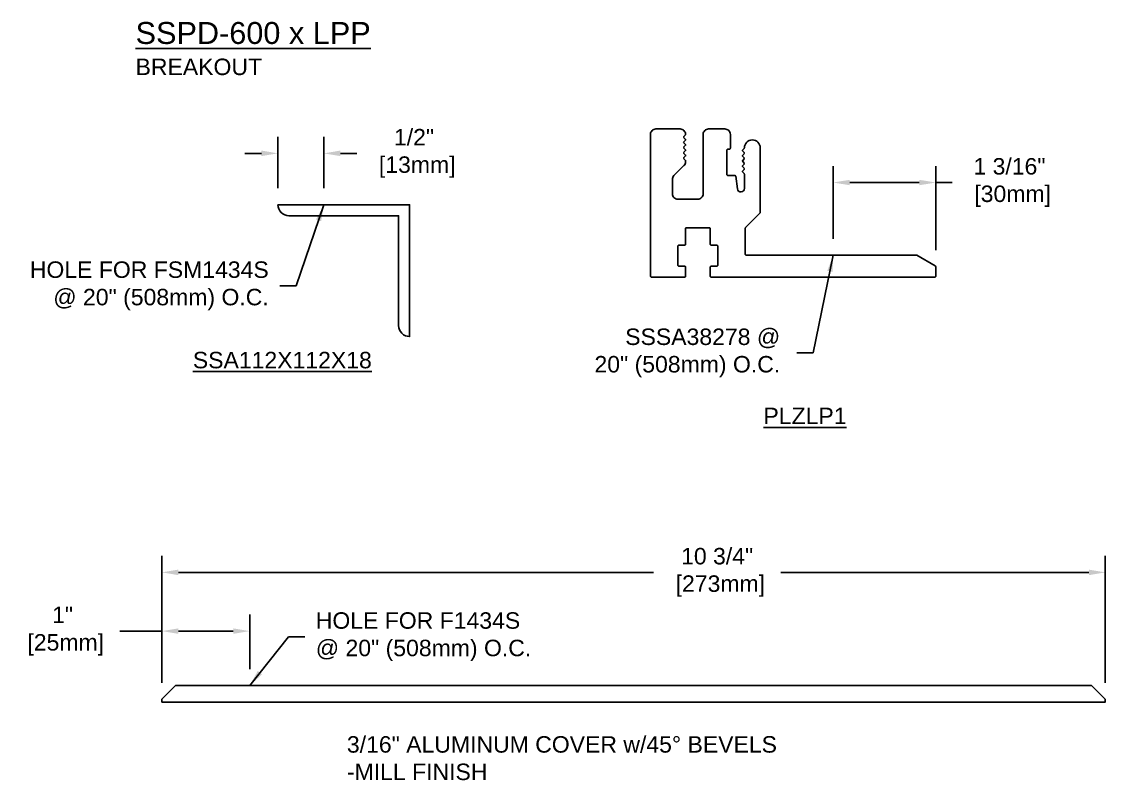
# Model space of a CAD drawing. Header units: inches. Extents: x -1.1 to 43.2, y -8.3 to 4.1.
# Drawn here: x 30.87 to 43.22, y -5.95 to 2.69 of the extents above; entities that cross this region are included whole.
import ezdxf

# ---------------------------------------------------------------- set-up
doc = ezdxf.new("R2010")
doc.units = ezdxf.units.IN
doc.header["$MEASUREMENT"] = 0
for name, color, linetype in [('Dimensions', 3, 'Continuous'), ('Metals', 7, 'Continuous'), ('Text', 2, 'Continuous')]:
    doc.layers.add(name, color=color, linetype=linetype)
doc.styles.add('ARIAL', font='arial.ttf')
doc.dimstyles.new('ARIAL', dxfattribs={"dimtxt": 0.1875, "dimasz": 0.1875, "dimexe": 0.1875, "dimexo": 0.1875, "dimgap": 0.1875, "dimtad": 0, "dimtih": 1, "dimtoh": 1, "dimdec": 4, "dimzin": 0, "dimdsep": 46, "dimlunit": 4, "dimtxsty": 'ARIAL', "dimcen": 0.1875, "dimadec": 0, "dimazin": 0, "dimtfac": 1, "dimtdec": 4, "dimtofl": 0, "dimtmove": 0, "dimatfit": 3, "dimfxl": 0, "dimfrac": 2, "dimtolj": 1, "dimtzin": 0, "dimarcsym": 0})

# ---------------------------------------------------------------- blocks, each defined once
blk = doc.blocks.new('SSA112X112X18')
blk.add_lwpolyline([(0, 0), (-1.5, 0), (-1.5, -1.5, 0.414214), (-1.375, -1.375), (-1.375, -0.125), (-0.125, -0.125, 0.414214)], format="xyb", close=True)
blk = doc.blocks.new('*D17')
at = {"layer": 'Defpoints', "color": 0}
for p in [(34.317, 1.189), (33.793, 0.603), (34.317, 0.603)]:
    blk.add_point(p, dxfattribs=at)
at = {"layer": 'Dimensions', "color": 0, "lineweight": -2}
for p, q in [((33.793, 0.791), (33.793, 1.377)), ((34.317, 0.791), (34.317, 1.377)), ((33.606, 1.189), (33.418, 1.189)), ((34.505, 1.189), (34.692, 1.189))]:
    blk.add_line(p, q, dxfattribs=at)
at = {"layer": 'Dimensions', "color": 0}
for points in [[(33.606, 1.221), (33.606, 1.158), (33.793, 1.189)], [(34.505, 1.221), (34.505, 1.158), (34.317, 1.189)]]:
    blk.add_solid(points, dxfattribs=at)
at = {"layer": 'Dimensions', "color": 0, "insert": (35.344, 1.189), "char_height": 0.1875, "attachment_point": 5, "style": 'ARIAL'}
blk.add_mtext('\\A1;1/2"\\P [13mm]', dxfattribs=at)
blk = doc.blocks.new('PLZLP1')
blk.add_lwpolyline([(1.247, 0.73, 0.198912), (1.25, 0.737), (1.25, 1.473, 1), (1.07, 1.473, -0.198912), (1.067, 1.466), (1.051, 1.45, 0.414214), (1.051, 1.436), (1.067, 1.42, -0.198912), (1.07, 1.413, -0.198912), (1.067, 1.406), (1.051, 1.39, 0.414214), (1.051, 1.376), (1.067, 1.36, -0.198912), (1.07, 1.353, -0.198912), (1.067, 1.346), (1.051, 1.33, 0.414214), (1.051, 1.316), (1.067, 1.3, -0.198912), (1.07, 1.293, -0.198912), (1.067, 1.286), (1.051, 1.27, 0.414214), (1.051, 1.256), (1.067, 1.24, -0.198912), (1.07, 1.233, -0.198912), (1.067, 1.226), (1.051, 1.21, 0.414214), (1.051, 1.196), (1.067, 1.18, -0.198912), (1.07, 1.173), (1.07, 1.01, -0.93609), (0.99, 1.005), (0.971, 1.149, 0.376062), (0.961, 1.158), (0.88, 1.158, -0.414214), (0.87, 1.168), (0.87, 1.448, -0.414214), (0.88, 1.458), (0.9, 1.458, 0.414214), (0.91, 1.468), (0.91, 1.626, 0.414214), (0.847, 1.688), (0.662, 1.688, 0.414214), (0.6, 1.626), (0.6, 0.951, -0.414214), (0.537, 0.888), (0.312, 0.888, -0.414214), (0.25, 0.951), (0.25, 1.112, -0.198912), (0.268, 1.156), (0.382, 1.27, 0.198912), (0.4, 1.314), (0.4, 1.326, 0.198912), (0.397, 1.333), (0.381, 1.348, -0.414214), (0.381, 1.363), (0.397, 1.378, 0.198912), (0.4, 1.386, 0.198912), (0.397, 1.393), (0.381, 1.408, -0.414214), (0.381, 1.423), (0.397, 1.438, 0.198912), (0.4, 1.446, 0.198912), (0.397, 1.453), (0.381, 1.468, -0.414214), (0.381, 1.483), (0.397, 1.498, 0.198912), (0.4, 1.506, 0.198912), (0.397, 1.513), (0.381, 1.528, -0.414214), (0.381, 1.543), (0.397, 1.558, 0.198912), (0.4, 1.566, 0.198912), (0.397, 1.573), (0.381, 1.588, -0.414214), (0.381, 1.603), (0.397, 1.618, 0.198912), (0.4, 1.626, 0.414214), (0.337, 1.688), (0.062, 1.688, 0.414214), (0, 1.626), (0, 0.01, 0.414214), (0.01, 0), (0.39, 0, 0.414214), (0.4, 0.01), (0.4, 0.115, 0.414214), (0.39, 0.125), (0.322, 0.125, -0.414214), (0.312, 0.135), (0.312, 0.355, -0.414214), (0.322, 0.365), (0.39, 0.365, 0.414214), (0.4, 0.375), (0.4, 0.553, -0.414214), (0.41, 0.563), (0.67, 0.563, -0.414214), (0.68, 0.553), (0.68, 0.375, 0.414214), (0.69, 0.365), (0.757, 0.365, -0.414214), (0.767, 0.355), (0.767, 0.135, -0.414214), (0.757, 0.125), (0.69, 0.125, 0.414214), (0.68, 0.115), (0.68, 0.01, 0.414214), (0.69, 0), (3.24, 0, 0.414214), (3.25, 0.01), (3.25, 0.119, 0.267949), (3.245, 0.128), (3.036, 0.249, 0.131652), (3.031, 0.25), (1.09, 0.25, -0.414214), (1.08, 0.26), (1.08, 0.558, -0.198912), (1.083, 0.565)], format="xyb", close=True)
blk = doc.blocks.new('*D19')
at = {"layer": 'Defpoints', "color": 0}
for p in [(40.12, 0.857), (40.12, 0.029), (41.287, -0.102)]:
    blk.add_point(p, dxfattribs=at)
at = {"layer": 'Dimensions', "color": 0, "lineweight": -2}
for p, q in [((40.12, 0.217), (40.12, 1.044)), ((41.287, 0.086), (41.287, 1.044)), ((40.307, 0.857), (41.1, 0.857)), ((41.287, 0.857), (41.475, 0.857))]:
    blk.add_line(p, q, dxfattribs=at)
at = {"layer": 'Dimensions', "color": 0}
for points in [[(40.307, 0.888), (40.307, 0.826), (40.12, 0.857)], [(41.1, 0.888), (41.1, 0.826), (41.287, 0.857)]]:
    blk.add_solid(points, dxfattribs=at)
at = {"layer": 'Dimensions', "color": 0, "insert": (42.127, 0.857), "char_height": 0.1875, "attachment_point": 5, "style": 'ARIAL'}
blk.add_mtext('\\A1;1 3/16"\\P [30mm]', dxfattribs=at)
blk = doc.blocks.new('*D24')
at = {"layer": 'Defpoints', "color": 0}
for p in [(43.219, -3.582), (32.472, -5.027), (43.219, -5.027)]:
    blk.add_point(p, dxfattribs=at)
at = {"layer": 'Dimensions', "color": 0, "lineweight": -2}
for p, q in [((32.472, -4.84), (32.472, -3.395)), ((43.219, -4.84), (43.219, -3.395)), ((32.659, -3.582), (38.072, -3.582)), ((43.032, -3.582), (39.522, -3.582))]:
    blk.add_line(p, q, dxfattribs=at)
at = {"layer": 'Dimensions', "color": 0}
for points in [[(32.659, -3.551), (32.659, -3.614), (32.472, -3.582)], [(43.032, -3.551), (43.032, -3.614), (43.219, -3.582)]]:
    blk.add_solid(points, dxfattribs=at)
at = {"layer": 'Dimensions', "color": 0, "insert": (38.797, -3.582), "char_height": 0.1875, "attachment_point": 5, "style": 'ARIAL'}
blk.add_mtext('\\A1;10 3/4"\\P [273mm]', dxfattribs=at)
blk = doc.blocks.new('*D25')
at = {"layer": 'Defpoints', "color": 0}
for p in [(33.472, -4.251), (33.472, -4.871), (32.472, -5.027)]:
    blk.add_point(p, dxfattribs=at)
at = {"layer": 'Dimensions', "color": 0, "lineweight": -2}
for p, q in [((32.472, -4.84), (32.472, -4.063)), ((33.472, -4.684), (33.472, -4.063)), ((32.472, -4.251), (31.992, -4.251)), ((33.284, -4.251), (32.659, -4.251))]:
    blk.add_line(p, q, dxfattribs=at)
at = {"layer": 'Dimensions', "color": 0}
for points in [[(32.659, -4.22), (32.659, -4.282), (32.472, -4.251)], [(33.284, -4.22), (33.284, -4.282), (33.472, -4.251)]]:
    blk.add_solid(points, dxfattribs=at)
at = {"layer": 'Dimensions', "color": 0, "insert": (31.34, -4.251), "char_height": 0.1875, "attachment_point": 5, "style": 'ARIAL'}
blk.add_mtext('\\A1;1"\\P [25mm]', dxfattribs=at)

msp = doc.modelspace()

# ---------------------------------------------------------------- linework, layer by layer
msp.add_lwpolyline([(32.47159, -5.0587), (43.21909, -5.0587), (43.21909, -5.02745), (43.06284, -4.8712), (32.62784, -4.8712), (32.47159, -5.02745)], close=True)

# ---------------------------------------------------------------- block references
at = {"layer": 'Metals'}
msp.add_blockref('PLZLP1', (38.03738, -0.22081), dxfattribs=at)
at = {"layer": 'Metals', "xscale": -1}
msp.add_blockref('SSA112X112X18', (33.79321, 0.60348), dxfattribs=at)

# ---------------------------------------------------------------- texts
at = {"layer": 'Text', "style": 'ARIAL'}
for s, insert, char_height, width, attachment_point in [('{\\LSSPD-600 x LPP\\P\\H0.75x;\\lBREAKOUT}', (32.17178, 2.68483), 0.25, 4.7396332, 1), ('HOLE FOR FSM1434S \\P@ 20" (508mm) O.C.', (33.68891, -0.31925), 0.1875, 3.9506446, 6), ('SSSA38278 @\\P20" (508mm) O.C.', (39.51545, -1.08381), 0.1875, 3.3236063, 6), ('{\\LSSA112X112X18}', (34.8631, -1.16607), 0.1875, 2.2451472, 6), ('\\A1;{\\LPLZLP1}', (40.27101, -1.80038), 0.1875, 2.2451472, 6), ('HOLE FOR F1434S\\P@ 20" (508mm) O.C.', (34.22468, -4.31486), 0.1875, 3.9506446, 4), ('3/16" ALUMINUM COVER w/45%%D BEVELS\\P-MILL FINISH', (34.57942, -5.69873), 0.1875, 7.9297767, 4)]:
    msp.add_mtext(s, dxfattribs=dict(at, insert=insert, char_height=char_height, width=width, attachment_point=attachment_point))

# ---------------------------------------------------------------- dimensions: what is measured, and where the dimension line sits
at = {"layer": 'Dimensions'}
for base, p1, p2, picture, middle in [((34.31744, 1.18935), (33.79321, 0.60348), (34.31744, 0.60348), '*D17', (35.34447, 1.18935)), ((40.11997, 0.85682), (41.28738, -0.10158), (40.11997, 0.02919), '*D19', (42.12691, 0.85682)), ((43.21909, -3.58247), (32.47159, -5.02745), (43.21909, -5.02745), '*D24', (38.79713, -3.58247)), ((33.47159, -4.2508), (32.47159, -5.02745), (33.47159, -4.8712), '*D25', (31.33957, -4.2508))]:
    dim = msp.add_linear_dim(base=base, p1=p1, p2=p2, dimstyle='ARIAL', override={"dimpost": '\\X'}, dxfattribs=at)
    dim.commit()
    dim.dimension.update_dxf_attribs({"geometry": picture, "text_midpoint": middle, "dimtype": 160})

# ---------------------------------------------------------------- leaders
at = {"layer": 'Text', "annotation_type": 0, "has_hookline": 1}
for points, override, hookline_direction, text_width in [([(34.31744, 0.60348), (34.00141, -0.31925), (33.81391, -0.31925)], {"dimgap": 0.125, "dimtad": 0}, 1, 2.68741), ([(40.11997, 0.02919), (39.89045, -1.08381), (39.70295, -1.08381)], {"dimgap": 0.1875, "dimtad": 0}, 1, 2.08578), ([(33.47159, -4.8712), (33.91218, -4.31486), (34.09968, -4.31486)], {"dimgap": 0.125, "dimtad": 0}, 0, 2.41793)]:
    msp.add_leader(points, dimstyle='ARIAL', override=override, dxfattribs=dict(at, hookline_direction=hookline_direction, text_width=text_width))

doc.saveas('drawing.dxf')
